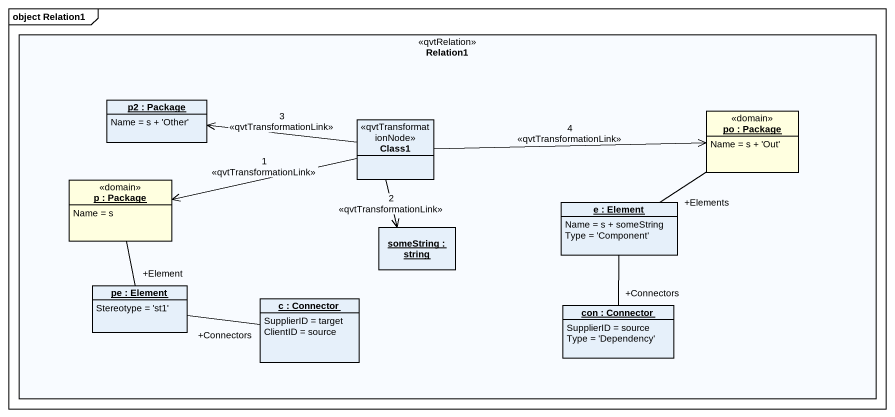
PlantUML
@startuml
mainframe object Relation1
hide circle
hide empty members
rectangle Relation1 <<qvtRelation>> {
  object "p2 : Package" as p2 {
    Name = s + 'Other'
  }
  class Class1 <<qvtTransformationNode>>
  object "po : Package" as po <<domain>> #FFFFE0 {
    Name = s + 'Out'
  }
  object "p : Package" as p <<domain>> #FFFFE0 {
    Name = s
  }
  object "e : Element" as e {
    Name = s + someString
    Type = 'Component'
  }
  object "someString : string" as someString
  object "pe : Element" as pe {
    Stereotype = 'st1'
  }
  object "c : Connector" as c {
    SupplierID = target
    ClientID = source
  }
  object "con : Connector" as con {
    SupplierID = source
    Type = 'Dependency'
  }
}
Class1 -left-> p2 : 3\n<<qvtTransformationLink>>
Class1 -right-> po : 4\n<<qvtTransformationLink>>
Class1 -left-> p : 1\n<<qvtTransformationLink>>
Class1 --> someString : 2\n<<qvtTransformationLink>>
po -- "+Elements" e
p -- "+Element" pe
e -- "+Connectors" con
pe -right- "+Connectors" c
@enduml
